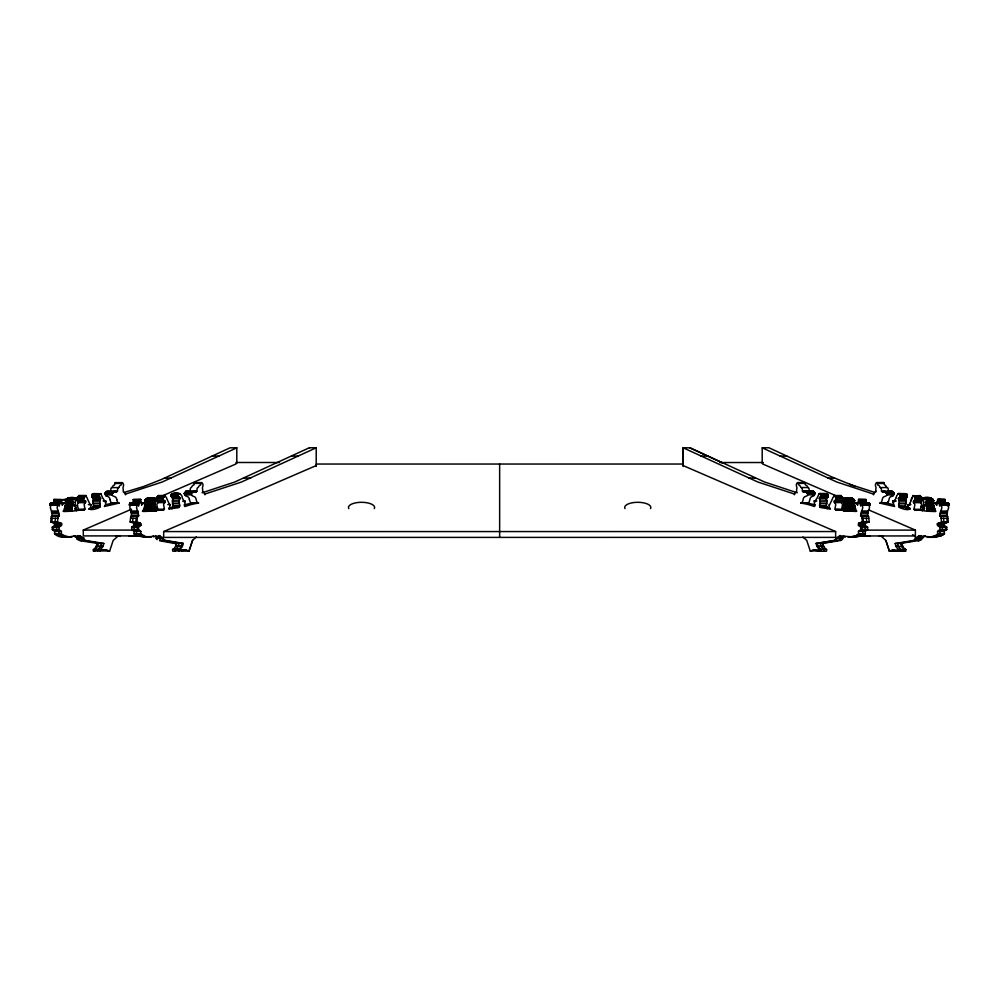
<?xml version="1.0" encoding="UTF-8"?>
<svg xmlns="http://www.w3.org/2000/svg" width="999" height="999" viewBox="0 0 999 999"><rect width="100%" height="100%" fill="white"/><g stroke="black" fill="none" stroke-linecap="round" stroke-linejoin="round"><path stroke-width="1.5" d="M236.8 463.374L236.8 447.814L230.032 447.814L161.264 479.557L143.569 486.525L123.988 492.47M683.066 463.349L683.079 447.802L689.834 447.802L723.076 463.186M762.699 462.537L762.699 463.998L835.938 495.716M853.233 502.072L854.657 505.394L847.901 505.394L846.478 502.809L847.364 501.211L854.62 500.811L844.33 501.186L844.817 497.927L851.697 497.714L854.62 500.811M855.132 535.963L915.384 535.951L915.384 530.119L868.568 509.852M914.709 497.152L921.478 497.152A2.298 1.623 90 0 0 920.766 496.678L913.998 496.678A2.298 1.623 90 0 1 914.709 497.152L915.608 499.438A3.397 2.398 90 0 1 915.121 500.012A2.11 1.498 90 0 1 915.121 500.636A1.798 1.274 90 0 1 914.522 501.848A4.62 3.259 90 0 1 914.485 500.749L921.203 500.449L913.973 500.462L913.586 502.659A4.171 2.947 90 0 1 914.784 504.445A1.736 1.224 90 0 1 914.697 505.531L914.46 506.293A1.948 1.374 90 0 1 914.385 507.392A2.373 1.686 90 0 0 914.097 508.279A2.373 1.686 90 0 1 914.01 509.39L926.685 511.201L927.047 505.881L925.586 501.998L932.916 502.372L933.316 501.136M155.07 500.686L154.37 497.727L147.615 497.727L144.693 500.998L155.07 500.686L150.999 500.899M90.672 507.692L91.071 504.595L88.362 504.595M91.071 504.595L90.897 504.682A5.22 3.684 -90 0 1 90.397 505.057L87.363 498.738A1.886 1.336 -90 0 0 87.025 497.614A5.495 3.884 -90 0 1 86.301 496.778L85.514 495.679A2.76 1.948 -90 0 0 84.99 496.653A2.298 1.623 -90 0 0 84.291 497.14L83.392 499.425A3.397 2.398 -90 0 0 83.879 499.999A2.11 1.498 -90 0 0 83.879 500.624A1.798 1.274 -90 0 0 84.478 501.835A4.62 3.259 -90 0 0 84.515 500.736L85.539 500.924L85.415 502.647A4.171 2.947 -90 0 0 84.216 504.433A1.736 1.224 -90 0 0 84.303 505.519L84.54 506.281A1.948 1.374 -90 0 0 84.615 507.38A2.373 1.686 -90 0 1 84.903 508.266A2.373 1.686 -90 0 0 84.99 509.378L72.315 511.188L72.015 505.457L73.451 502.422L66.021 502.247L65.897 501.386L71.391 501.523M857.704 504.982L857.691 504.87A1.936 1.361 -90 0 1 857.766 503.796L857.829 503.384A2.572 1.823 -90 0 1 857.991 502.022A5.17 3.659 -90 0 1 858.466 500.724L858.566 499.463L859.352 499.8A2.635 1.873 -90 0 1 859.202 500.774L859.19 501.186A1.936 1.374 -90 0 1 859.34 501.61L860.738 506.118L861.263 502.659L862.324 502.622L863.074 504.02A1.736 1.224 -90 0 1 863.186 504.932L862.174 504.807L862.562 506.468A2.522 1.786 -90 0 1 862.537 508.603A11.114 7.855 -90 0 1 861.6 510.988L860.589 515.771L868.531 516.296L869.205 521.928L865.708 523.014L858.953 523.014L858.478 525.374L860.876 527.147L867.644 527.147L867.569 529.507L865.234 531.393L858.478 531.381L858.553 533.853C851.573 540.247 843.044 533.129 836.375 537.787C836.275 539.048 834.714 540.546 833.004 540.659L816.096 543.419L816.395 544.717A8.779 6.206 -90 0 0 816.945 546.253L817.12 546.59A8.229 5.819 -90 0 0 819.405 549.2L826.398 549.425M868.943 504.97L869.33 506.468A2.522 1.786 -90 0 1 869.292 508.603A11.114 7.855 -90 0 1 868.356 510.988L867.319 515.771L860.589 515.771M948.738 503.733L948.938 503.996A1.736 1.224 90 0 1 949.05 504.895L941.308 504.782L941.657 506.543A2.522 1.786 90 0 1 941.632 508.691A11.114 7.855 90 0 1 940.696 511.063L939.647 515.846L947.626 516.383L946.453 515.734L946.94 515.134M157.243 509.428L164.41 509.328A2.373 1.686 90 0 1 164.323 508.229A2.373 1.686 90 0 0 164.036 507.33A1.936 1.374 90 0 1 163.936 506.356L163.711 505.482A1.736 1.224 90 0 1 163.636 504.395A4.171 2.947 90 0 1 164.835 502.609L164.798 500.649A1.311 0.924 90 0 0 164.435 500.399L164.198 500.362M866.458 503.046L866.108 501.61A1.936 1.374 -90 0 0 865.958 501.186L865.958 500.774A2.635 1.873 -90 0 0 866.108 499.8L865.159 499.912M948.588 503.271L940.359 502.747L939.834 506.206L938.436 501.698A1.936 1.374 90 0 0 938.286 501.273L938.298 500.849M945.379 502.747L945.204 501.585A1.936 1.374 90 0 0 945.054 501.161L945.054 500.749A2.635 1.873 90 0 0 945.204 499.775L945.116 499.488M829.669 508.803L820.304 507.38L819.567 505.706A2.772 1.961 -90 0 1 819.929 503.896L820.029 503.533A3.821 2.697 -90 0 1 820.067 502.097L820.054 500.087A3.496 2.473 -90 0 1 819.267 498.451L820.191 496.59L820.529 497.564L827.572 497.589L828.208 495.304L821.265 495.042L820.654 493.781L819.118 493.643L817.032 498.264A5.857 4.146 -90 0 0 816.42 498.951L815.646 500.387A5.732 4.058 -90 0 0 815.271 501.735L814.859 501.261A1.911 1.349 -90 0 0 814.385 501.073C813.998 509.74 819.005 506.031 800.773 503.046L808.378 502.909A6.106 4.321 -90 0 0 809.402 501.248A5.957 4.221 -90 0 0 809.889 499.537A4.258 3.009 -90 0 1 811.3 496.853L813.311 496.053A2.535 1.798 -90 0 0 814.247 495.254L814.422 494.792A1.486 1.049 -90 0 0 814.997 494.006L814.772 492.919L806.68 492.932A1.573 1.111 -90 0 0 806.942 492.782A3.884 2.747 -90 0 1 807.529 492.957L815.109 493.181M908.303 507.504C913.111 511.488 899.3 509.328 898.663 505.769A2.772 1.961 90 0 1 899.025 503.971L899.125 503.608A3.821 2.697 90 0 1 899.162 502.172L899.15 500.162A3.496 2.473 90 0 1 898.363 498.513C899 497.402 902.222 495.804 899.337 493.918M926.822 509.44L933.578 509.428L933.815 507.504L933.815 506.056L927.06 506.056M61.426 525.437L54.67 525.437L52.26 527.21L59.028 527.21L61.426 525.437L61.738 523.976L60.951 523.089L54.196 523.076L50.699 521.99L51.374 516.358L59.353 515.834L58.304 511.051A11.114 7.855 -90 0 1 57.368 508.666A2.522 1.786 -90 0 1 57.343 506.53L57.692 504.77L49.95 504.982A1.736 1.224 -90 0 1 50.062 504.083L50.824 502.684L52.273 503.084M57.193 505.357L56.718 504.994A1.736 1.224 -90 0 1 56.831 504.083L57.58 502.697L58.641 502.722L59.166 506.193L60.564 501.673A1.936 1.374 -90 0 1 60.714 501.261L60.702 500.836A2.635 1.873 -90 0 1 60.552 499.862L61.339 499.525L61.439 500.786A5.17 3.659 -90 0 1 61.913 502.085A2.572 1.823 -90 0 1 62.075 503.446L62.138 503.858A1.936 1.361 -90 0 1 62.213 504.932L62.2 505.044M144.568 535.988L140.759 533.878L140.847 531.406L134.078 531.406L131.756 529.532L131.681 527.16L138.436 527.16L140.847 525.399L140.372 523.039L133.604 523.039L130.12 521.94L130.782 516.321L138.724 515.784L137.725 511.013A11.114 7.855 90 0 1 136.788 508.628A2.522 1.786 90 0 1 136.751 506.481L137.1 504.732L129.37 504.945A1.736 1.224 90 0 1 129.483 504.045L130.232 502.647L131.693 503.046M136.601 505.319L136.126 504.945A1.736 1.224 90 0 1 136.239 504.045L137 502.647L138.049 502.684L138.574 506.143L139.972 501.635A1.936 1.374 90 0 1 140.122 501.211L140.122 500.799A2.635 1.873 90 0 1 139.972 499.825L140.747 499.488L140.847 500.749A5.17 3.659 90 0 1 141.334 502.035A2.572 1.823 90 0 1 141.496 503.396L141.546 503.808A1.936 1.361 90 0 1 141.633 504.882L141.608 505.007M858.316 502.784L854.257 502.784A2.21 1.561 -90 0 0 853.883 504.358L854.033 505.244A2.073 1.474 -90 0 1 854.582 506.718L855.094 507.779A3.859 2.735 -90 0 1 855.706 508.953A7.268 5.132 -90 0 1 856.106 511.463L843.381 510.689L845.416 508.291L843.568 508.141L844.305 505.219L848.775 504.945M940.246 513.236L947.015 513.236L947.452 510.964A11.114 7.855 90 0 0 948.388 508.578A2.522 1.786 90 0 0 948.426 506.431L948.201 505.806M61.588 502.847L65.647 502.847A2.21 1.561 -90 0 1 66.021 504.433L65.934 505.207A2.073 1.474 -90 0 0 65.322 506.793L64.81 507.842A3.859 2.735 -90 0 0 64.198 509.015A7.268 5.132 -90 0 0 63.799 511.525L72.315 511.188L65.559 511.188L65.185 507.492L65.185 506.043L71.94 506.043M163.724 509.94L144.967 511.151L144.843 505.032L151.673 504.907L152.859 502.385L151.448 500.986L144.705 500.836M169.593 507.967L172.253 507.405L173.002 505.719A2.772 1.961 90 0 0 172.627 503.908L172.527 503.558A3.821 2.697 90 0 0 172.49 502.122L172.502 500.112A3.496 2.473 90 0 0 173.289 498.464L172.665 496.703M169.655 508.816L179.021 507.405L179.758 505.719A2.772 1.961 90 0 0 179.383 503.908L179.296 503.558A3.821 2.697 90 0 0 179.246 502.11L179.271 500.112A3.496 2.473 90 0 0 180.057 498.464M90.172 508.004L92.845 507.442L93.581 505.756A2.772 1.961 -90 0 0 93.207 503.958L93.119 503.596A3.821 2.697 -90 0 0 93.082 502.16L93.094 500.149A3.496 2.473 -90 0 0 93.881 498.501L93.244 496.74M90.672 507.692C85.839 511.213 99.875 509.353 100.337 505.756A2.772 1.961 -90 0 0 99.975 503.958L99.875 503.596A3.821 2.697 -90 0 0 99.838 502.16L99.85 500.149A3.496 2.473 -90 0 0 100.637 498.501L99.813 496.665L99.251 497.689L92.407 497.689L91.708 495.304L98.639 495.092L99.313 493.781L100.787 493.706L102.872 498.326A5.857 4.146 -90 0 1 103.484 499.001L104.258 500.449A5.732 4.058 -90 0 1 104.633 501.798L104.97 501.373A1.911 1.349 -90 0 1 105.519 501.123L105.956 501.61M858.478 531.381L860.801 529.507L860.876 527.147M907.854 505.094L910.638 504.507M923.688 504.545L923.388 506.218M896.215 546.665L896.053 546.316A8.779 6.206 90 0 1 895.491 544.792L895.191 543.481L912.112 540.734C913.823 540.621 915.384 539.123 915.471 537.862C922.164 533.204 930.706 540.334 937.699 533.916L937.574 531.468L939.909 529.582L939.972 527.222L937.574 525.462L937.262 523.988L941.545 522.002L948.301 522.002L947.626 516.271M943.256 531.356L946.665 529.582L946.74 527.11L945.653 527.11M55.744 531.443L53.422 529.57L53.347 527.21L52.26 527.21L52.335 529.57L54.67 531.443L54.583 533.916C63.486 541.845 74.987 532.405 83.529 537.849C83.629 539.11 85.177 540.609 86.901 540.721L103.809 543.468L103.509 544.78A8.779 6.206 -90 0 1 102.959 546.303L102.785 546.653A8.229 5.819 -90 0 1 100.487 549.263L93.144 549.612L93.382 551.248L106.706 550.087L109.615 551.186L113.162 540.447L117.907 536.213M151.96 505.107L154.658 505.082L151.91 505.019C155.757 502.922 158.267 511.938 151.199 508.316M895.916 500.961L893.081 500.974L893.556 504.295M922.764 507.342C924.525 508.778 921.702 508.091 923.938 507.942M110.015 499.587A4.258 3.009 -90 0 0 108.604 496.903L106.606 496.103A2.535 1.798 -90 0 1 105.657 495.317L105.544 494.867A1.486 1.049 -90 0 1 104.907 494.055L105.432 493.106M116.783 499.587A4.258 3.009 -90 0 0 115.36 496.903L113.362 496.103A2.535 1.798 -90 0 1 112.425 495.317L112.238 494.842A1.486 1.049 -90 0 1 111.663 494.055L112.375 493.019A3.884 2.747 -90 0 1 112.962 492.832A1.573 1.111 -90 0 0 113.224 492.994L112.812 491.608L114.298 491.396A6.831 4.833 -90 0 1 115.634 491.458A1.449 1.024 -90 0 1 116.458 491.733A1.361 0.962 -90 0 1 116.658 492.045L117.432 491.271A5.544 3.921 -90 0 0 117.582 489.498A1.623 1.149 -90 0 1 118.631 487.624L119.955 485.551A1.274 0.899 -90 0 1 120.529 485.339L120.667 485.327A1.623 1.149 -90 0 0 121.541 483.429L122.09 482.654A2.722 1.923 -90 0 1 123.189 483.566A2.91 2.06 -90 0 1 123.214 486.9A2.323 1.636 -90 0 0 123.077 488.736A3.009 2.135 -90 0 1 123.227 490.746A2.985 2.11 -90 0 0 123.352 491.895A2.023 1.424 -90 0 0 124.5 492.519A1.723 1.224 -90 0 1 124.725 492.819L125.487 494.78L125.687 494.018L162.038 482.08L236.8 447.827M189.435 499.55A4.258 3.009 90 0 0 188.012 496.865L186.014 496.066A2.535 1.798 90 0 1 185.077 495.279L184.89 494.805A1.486 1.049 90 0 1 184.315 494.018C184.628 490.447 192.233 493.668 193.706 491.358A6.831 4.833 90 0 1 195.042 491.421A1.449 1.024 90 0 1 195.866 491.695A1.361 0.962 90 0 1 196.066 492.007L196.853 491.233A5.544 3.921 90 0 0 197.003 489.46A1.623 1.149 90 0 1 198.039 487.587L199.563 485.364A1.286 0.912 90 0 1 200 485.314A1.623 1.149 90 0 0 200.961 483.391L201.498 482.617A2.722 1.923 90 0 1 202.597 483.528A2.91 2.06 90 0 1 202.635 486.863A2.323 1.636 90 0 0 202.497 488.698A3.009 2.135 90 0 1 202.635 490.709A2.985 2.11 90 0 0 202.76 491.858A2.023 1.424 90 0 0 203.921 492.482A1.723 1.224 90 0 1 204.146 492.782L204.895 494.742L205.095 493.981L241.446 482.042L316.208 447.789L316.208 466.458M180.057 498.464C179.77 493.831 170.18 501.111 171.241 494.855C174.675 490.959 182.817 493.169 182.293 498.289A5.857 4.146 90 0 1 182.904 498.963L183.679 500.412A5.732 4.058 90 0 1 184.053 501.76L184.465 501.273A1.911 1.349 90 0 1 184.927 501.086C185.302 509.777 180.369 506.031 198.539 503.059L197.702 502.922A6.106 4.321 90 0 1 196.179 499.512A4.258 3.009 90 0 0 194.78 496.865L192.77 496.066A2.535 1.798 90 0 1 191.833 495.279L191.721 494.842A1.486 1.049 90 0 1 191.084 494.018L191.783 492.969A3.884 2.747 90 0 1 192.382 492.794A1.573 1.111 90 0 0 192.632 492.957M846.952 502.297L853.833 502.297L854.432 501.148M926.16 502.372L926.835 500.449L924.15 498.014M820.654 497.639L821.265 495.042M72.253 504.957L65.422 505.069L66.646 501.985M154.995 501.198L154.845 504.308L145.33 504.433L146.079 502.085L144.892 501.161M911.662 498.738L911.088 500.387M71.791 537.287L65.16 536.026L61.314 533.903L61.426 531.456L59.103 529.57L52.335 529.57M144.393 537.137L137.812 535.988L133.966 533.853L134.078 531.406M911.038 500.087L910.976 500.986M893.044 501.211L893.081 501.86M923.413 503.121L923.625 504.507M848.7 505.094L844.667 505.069L844.355 501.286M73.451 502.422C73.614 500.337 61.501 501.973 66.97 499.088C88.886 498.164 39.86 501.735 74.8 498.364C72.627 495.167 59.066 501.011 74.001 498.763M922.489 498.713L922.102 497.952M91.808 495.179L92.22 494.505L99.088 494.418M180.195 493.668L178.009 494.717L178.796 497.577M73.864 505.082C79.021 506.505 72.702 508.429 76.523 510.751M156.406 538.399L163.262 537.862L163.436 539.198L165.297 540.359L183.229 543.431L182.929 544.742A8.779 6.206 90 0 1 182.38 546.266L182.205 546.615A8.229 5.819 90 0 1 179.907 549.213L172.802 549.313M847.901 505.394L847.589 511.126L854.345 511.126L854.744 507.03L843.768 507.13M94.143 494.006L92.22 494.505M151.873 510.714C163.374 513.024 149.176 507.405 155.694 508.216M173.564 493.968L171.903 493.793M72.04 501.036L73.676 499.075M835.389 500.674L835.389 500.674A4.62 3.259 -90 0 0 835.426 501.785A1.798 1.274 -90 0 0 836.038 500.561A2.11 1.498 -90 0 0 836.026 499.937A3.397 2.398 -90 0 0 836.513 499.363L835.626 497.077A2.298 1.623 -90 0 0 834.914 496.603A2.76 1.948 -90 0 0 834.39 495.616L833.603 496.715A5.495 3.884 -90 0 1 832.879 497.552A1.886 1.336 -90 0 0 832.542 498.676L829.507 504.994A5.22 3.684 -90 0 1 829.008 504.62L829.232 507.642L830.369 509.203M53.884 499.575L53.796 499.862A2.635 1.873 -90 0 0 53.946 500.836L53.946 501.261A1.936 1.374 -90 0 0 53.796 501.673L53.447 503.109M132.855 503.059L133.217 501.635A1.936 1.374 90 0 1 133.367 501.211L133.354 500.799A2.635 1.873 90 0 1 133.204 499.825L134.153 499.937M139.785 502.684L130.22 502.759M939.647 515.846L946.453 515.846L947.427 511.988M893.556 504.195L893.443 504.907M148.801 498.326L154.445 497.839M925.549 498.376C939.622 500.324 922.639 493.931 923.563 499.737M808.203 492.982L808.241 493.993A1.486 1.049 -90 0 1 807.604 494.817L807.479 495.254A2.535 1.798 -90 0 1 806.543 496.053L804.545 496.84A4.258 3.009 -90 0 0 803.121 499.537A5.957 4.221 -90 0 1 802.647 501.248A6.106 4.321 -90 0 1 801.61 502.909M893.418 495.117L893.456 494.792A1.486 1.049 90 0 0 894.093 493.981L894.205 493.156M151.448 500.986L152.31 499.288L154.208 498.414M923.363 500.312L923.376 500.949M829.732 507.954L827.06 507.38L826.323 505.706A2.772 1.961 -90 0 1 826.697 503.896L826.785 503.533A3.821 2.697 -90 0 1 826.835 502.097L826.81 500.087A3.496 2.473 -90 0 1 826.023 498.451L826.66 496.69L827.497 497.627M905.793 503.958L905.881 503.508A3.821 2.697 90 0 1 905.918 502.072L905.956 500.187A3.496 2.473 90 0 1 905.119 498.426M905.793 503.871A2.772 1.961 90 0 0 905.419 505.681L905.981 507.28L899.212 507.28M922.527 498.876L922.364 499.438A3.397 2.398 90 0 1 921.89 500.012A2.11 1.498 90 0 1 921.89 500.536A1.798 1.274 90 0 1 921.278 501.748A4.62 3.259 90 0 1 921.24 500.924M911.687 499.2L911.637 498.663A1.886 1.336 90 0 1 911.962 497.539A5.495 3.884 90 0 0 912.686 496.69M72.84 501.935L66.059 502.072L72.815 501.748M896.852 495.566L898.001 494.168M893.481 504.582L893.63 505.294A5.157 3.646 90 0 0 894.167 505.781L894.617 506.493L879.869 503.121L880.706 502.972A5.957 4.221 90 0 0 882.229 499.612A4.258 3.009 90 0 1 883.64 496.915L885.638 496.116A2.535 1.798 90 0 0 886.575 495.329L886.762 494.855A1.486 1.049 90 0 0 887.337 494.068L886.625 493.031A3.884 2.747 90 0 0 886.026 492.844A1.573 1.111 90 0 1 885.776 493.007L886.188 491.62L884.702 491.408A6.831 4.833 90 0 0 883.366 491.471A1.449 1.024 90 0 0 882.879 491.508A1.411 0.999 90 0 0 882.554 491.745A1.361 0.962 90 0 0 882.342 492.057L881.568 491.283A5.544 3.921 90 0 1 881.405 489.51A1.623 1.149 90 0 0 880.369 487.637L879.045 485.564A1.274 0.899 90 0 0 878.458 485.352L878.333 485.339A1.623 1.149 90 0 1 877.459 483.441L876.91 482.567A2.722 1.923 90 0 0 875.811 483.491A2.91 2.06 90 0 0 875.786 486.825A2.323 1.636 90 0 1 875.923 488.661A3.009 2.135 90 0 0 875.773 490.671A2.985 2.11 90 0 1 875.648 491.82A2.023 1.424 90 0 1 874.487 492.445A1.723 1.224 90 0 0 874.275 492.744L873.513 494.792L873.313 494.03L836.962 482.08L762.2 447.827L762.2 463.386M52.223 518.256L51.773 521.99L56.056 523.976L55.757 525.437L53.347 527.21M55.469 518.256L55.02 521.99L59.303 523.976L58.991 525.437L56.593 527.21L56.668 529.57L58.991 531.456L58.879 533.903L62.725 536.026L69.356 537.287M60.951 523.089L57.455 521.99L58.129 516.371M84.478 509.565L77.547 509.989L84.303 509.989M132.992 518.219L132.542 521.94L136.826 523.926L136.526 525.399L134.116 527.16L134.191 529.532L136.513 531.406L136.401 533.853L140.247 535.988L146.878 537.25M136.239 518.206L135.789 521.94L140.072 523.926L139.76 525.399L137.363 527.16L137.437 529.532L139.76 531.406M140.372 523.039L136.875 521.94L137.55 516.321M909.989 503.184L909.565 504.07M933.765 507.817L933.441 511.201L926.685 511.201L935.201 511.538A7.268 5.132 90 0 0 934.802 509.028A3.859 2.735 90 0 0 934.19 507.854L933.678 506.805A2.073 1.474 90 0 0 933.116 505.319L932.979 504.445A2.21 1.561 90 0 1 933.353 502.872L937.412 502.859M151.673 504.907L151.736 511.138L143.219 511.488A7.268 5.132 90 0 1 143.619 508.966A3.859 2.735 90 0 1 144.231 507.792L144.743 506.743A2.073 1.474 90 0 1 145.292 505.257L145.442 504.383A2.21 1.561 90 0 0 145.055 502.809L140.996 502.809M163.936 500.699L163.936 500.699A4.62 3.259 90 0 1 163.886 501.798A1.798 1.274 90 0 1 163.287 500.586A2.11 1.498 90 0 1 163.287 499.962A3.397 2.398 90 0 1 162.8 499.375L163.699 497.09A2.298 1.623 90 0 1 164.41 496.615A2.76 1.948 90 0 1 164.922 495.641L165.722 496.728A5.495 3.884 90 0 0 166.446 497.577A1.886 1.336 90 0 1 166.771 498.701L169.818 505.019A5.22 3.684 90 0 0 170.305 504.632L169.318 508.204M923.675 498.651L923.351 500.849M937.786 499.45L937.524 500.674A5.17 3.659 90 0 0 937.087 501.985A2.572 1.823 90 0 0 936.912 503.046M924.937 505.706L923.363 505.282M99.251 497.689L98.639 496.191L91.833 496.003M802.884 537.037L806.742 540.384L810.289 551.123L813.186 550.024L819.754 551.198L820.004 549.55M820.841 551.198L820.491 549.213A8.229 5.819 -90 0 1 818.181 546.603L818.031 546.253A9.003 6.369 -90 0 1 817.369 544.293L817.182 543.419L834.09 540.659C836.163 539.597 840.933 536.513 839.435 535.801M824.088 551.198L823.738 549.213A8.229 5.819 -90 0 1 821.428 546.603L821.278 546.253A8.779 6.206 -90 0 1 820.716 544.717L820.416 543.419L837.974 540.496M826.697 549.587L826.523 551.198L819.754 551.198M881.093 536.138L885.838 540.459L889.385 551.198L892.294 550.099L898.863 551.273L898.513 549.288A8.229 5.819 90 0 1 896.203 546.678M901.298 551.273L900.936 549.288A8.229 5.819 90 0 1 898.638 546.678L898.488 546.316A8.779 6.206 90 0 1 897.926 544.792L897.626 543.481L914.535 540.734C916.558 539.572 923.363 535.589 918.543 535.889M904.545 551.261L904.482 549.363M905.556 549.363L905.618 551.261L898.863 551.273M105.956 501.61L105.37 505.282A5.157 3.646 -90 0 1 104.833 505.769L104.383 506.481L119.131 503.109L111.526 502.959A6.106 4.321 -90 0 1 110.002 499.55M907.891 504.645L908.303 507.255M83.991 497.514L77.223 497.514L76.636 499.425A3.397 2.398 -90 0 0 77.11 499.999A2.11 1.498 -90 0 0 77.11 500.624A1.798 1.274 -90 0 0 77.722 501.835L85.814 501.91M163.399 497.477L156.319 498.002L163.112 498.226M906.38 497.539L906.667 496.99M168.956 509.215L169.056 508.291M906.355 496.915L906.592 497.702M921.228 506.218L921.453 505.432A1.736 1.224 90 0 0 921.54 504.345A4.171 2.947 90 0 0 920.341 502.559L920.141 501.048L913.398 501.073M68.044 498.276L75.137 498.101L75.35 502.072M98.576 495.179L98.639 496.191M73.389 503.171L66.621 503.171L73.427 502.872M906.018 507.017L910.151 508.304M176.274 544.318L176.461 543.431L183.229 543.431M176.323 543.781L159.553 540.684M842.869 538.711L842.819 538.061M921.965 538.786L921.915 537.812L922.826 537.724M801.273 487.562A1.623 1.149 -90 0 1 802.334 489.435A5.544 3.921 -90 0 0 802.472 491.208L803.258 491.983A1.361 0.962 -90 0 1 803.458 491.67A1.449 1.024 -90 0 1 804.27 491.396A6.831 4.833 -90 0 1 805.606 491.346L807.092 491.545L806.63 492.882M813.511 492.357L813.611 491.483L803.783 491.433M892.606 492.332L892.956 491.533L882.879 491.508M923.476 502.759L923.65 501.985M54.67 525.437L54.196 523.076M131.681 527.16L134.091 525.399L133.604 523.039M900.049 496.828L906.955 496.803L907.167 495.929M828.034 495.042L827.222 493.693L818.993 493.943M900.536 495.529L907.279 495.591L907.129 494.58M147.477 498.139L154.595 498.189M146.329 499.038L153.297 498.988L147.902 498.926L147.677 497.839M86.014 495.679L78.746 495.679A2.76 1.948 -90 0 0 78.234 496.653A2.298 1.623 -90 0 0 77.522 497.14L77.223 497.514M158.829 496.116L158.167 495.641A2.76 1.948 90 0 0 157.642 496.615A2.298 1.623 90 0 0 156.943 497.09L156.643 497.477M900.012 494.517L907.167 494.767L900.411 494.905M60.402 502.522L53.621 502.622M910.651 501.461L910.201 502.922M176.224 544.218L176.174 544.742A8.779 6.206 90 0 1 175.612 546.266L175.449 546.615A8.229 5.819 90 0 1 173.152 549.225M156.98 509.84L163.761 509.727M893.056 501.935L893.143 502.597M840.496 496.103L841.158 495.616A2.76 1.948 -90 0 1 841.67 496.603A2.298 1.623 -90 0 1 842.382 497.077L842.944 498.264L836.2 498.214M912.824 496.178L920.129 495.566A2.76 1.948 90 0 1 920.766 496.578A2.298 1.623 90 0 1 921.478 497.052L921.89 497.589M820.117 507.205L826.91 507.13M73.876 499.088L66.658 499.063M923.738 498.489L924.038 497.689L930.569 498.239M83.854 537.899L77.085 537.899L76.998 538.598M899.999 497.402L906.73 497.502L906.955 496.803M922.589 507.967L922.976 506.868M923.576 502.31L923.576 501.535M92.62 497.614L92.632 497.002M152.185 502.21L145.467 502.072L154.77 502.035M893.418 495.029L893.331 495.317A2.535 1.798 90 0 1 892.394 496.116L891.608 496.391M192.532 540.309L188.973 551.048L182.28 551.148M147.527 497.977L154.495 497.952M65.822 499.875L72.615 499.8M920.541 539.298L921.74 537.724M924.212 535.876L923.775 536.563M925.299 535.876L924.862 536.563M842.194 509.502L834.914 509.315A2.373 1.686 -90 0 0 835.002 508.204A2.373 1.686 -90 0 1 835.289 507.317A1.936 1.374 -90 0 0 835.376 506.343L835.601 505.457A1.736 1.224 -90 0 0 835.676 504.37A4.171 2.947 -90 0 0 834.49 502.584L834.515 500.636A1.311 0.924 -90 0 1 834.877 500.387L835.114 500.337M151.885 504.87L154.845 504.308M862.711 505.294L869.954 504.932A1.736 1.224 -90 0 0 869.842 504.02L869.08 502.622L867.631 503.021M942.194 505.244L942.282 505.007A1.736 1.224 90 0 0 942.169 504.108L941.433 502.822M926.185 502.135L932.954 502.172L927.522 501.848L933.016 501.436M66.271 502.285L71.766 502.135L66.084 502.36M171.254 494.717L178.396 494.468M113.149 492.407L105.994 492.145L107.53 491.396A6.831 4.833 -90 0 1 108.879 491.458A1.449 1.024 -90 0 1 109.69 491.733L116.446 491.733M184.553 492.944L185.027 492.982A3.884 2.747 90 0 1 185.614 492.794A1.573 1.111 90 0 0 185.876 492.957L185.714 491.496L195.542 491.458M146.553 498.926L154.733 498.701M937.611 499.675L945.179 499.712L938.123 499.325M923.576 505.944L924.924 506.043M924.512 508.266L924.15 508.941M843.705 535.976C841.62 537.637 840.521 538.461 838.636 540.234M912.911 495.841L920.254 495.691M909.302 504.795L908.603 505.069M145.292 499.687L154.845 499.675M185.714 491.496L186.95 491.358A6.831 4.833 90 0 1 188.287 491.421A1.449 1.024 90 0 1 189.111 491.695M899.187 500.287L905.906 500.062A3.496 2.473 90 0 1 905.119 498.513L905.756 496.665M922.864 507.205L923.388 506.318M103.809 543.468L97.053 543.468L96.753 544.78A8.779 6.206 -90 0 1 96.191 546.303L96.029 546.653A8.229 5.819 -90 0 1 93.731 549.263M924.337 508.716L924.412 507.804M75.275 505.169L75.35 502.072M154.658 504.72L144.98 504.807M72.115 505.194L65.297 505.319M67.183 498.863L74.213 498.526M65.647 502.847L65.01 503.296A3.909 2.76 -90 0 0 64.298 503.259L62.213 504.932M145.055 502.809L144.43 503.259A3.909 2.76 90 0 0 143.706 503.209L141.633 504.882M894.517 501.023A5.732 4.058 90 0 1 894.729 500.362L895.516 498.926A5.857 4.146 90 0 1 896.128 498.239L896.265 497.402M84.99 509.378L78.122 509.353A2.373 1.686 -90 0 1 78.147 508.266A2.373 1.686 -90 0 0 77.86 507.38A1.936 1.374 -90 0 1 77.76 506.406L77.547 505.519A1.736 1.224 -90 0 1 77.46 504.433A4.171 2.947 -90 0 1 78.659 502.647L78.859 501.123L85.602 501.061M157.367 509.353L157.642 509.34A2.373 1.686 90 0 1 157.555 508.229A2.373 1.686 90 0 0 157.268 507.33A1.948 1.374 90 0 1 157.193 506.231L156.955 505.482A1.736 1.224 90 0 1 156.88 504.395A4.171 2.947 90 0 1 158.067 502.609L158.254 501.023L165.035 501.086M75.175 504.882L73.826 504.882M152.56 502.022L147.015 502.285L152.447 502.247M893.081 501.061L895.853 500.961M65.946 499.575L72.89 499.338M92.245 497.39L99.051 497.302M171.653 497.352L178.471 497.265M73.451 498.364L66.533 499.088L73.227 499.1M109.69 491.733A1.361 0.962 -90 0 1 109.89 492.045L110.677 491.258A5.544 3.921 -90 0 0 110.827 489.498A1.623 1.149 -90 0 1 111.876 487.624L113.386 485.402A1.286 0.912 -90 0 1 113.824 485.352A1.623 1.149 -90 0 0 114.785 483.429L115.322 482.642L122.09 482.654M189.098 491.695A1.361 0.962 90 0 1 189.31 492.007L190.085 491.233A5.544 3.921 90 0 0 190.235 489.46A1.623 1.149 90 0 1 191.284 487.587L192.595 485.514A1.274 0.899 90 0 1 193.182 485.302L193.182 485.302A1.623 1.149 90 0 0 194.193 483.391L194.743 482.617L201.498 482.617M923.788 505.107L923.625 504.408M825.761 493.943L826.997 493.943M813.848 492.157L803.258 491.983M145.454 499.413L154.758 499.375M171.229 495.129L178.047 495.054M899.912 494.43C921.677 493.881 882.816 493.506 905.606 493.656M66.021 504.395L73.002 504.12M858.166 523.913L864.934 523.913L865.708 523.014M948.301 522.002L944.03 523.876L944.33 525.449L946.74 527.222L939.972 527.222M146.716 498.626L154.708 498.563M54.745 499.975L53.884 499.575L60.577 499.7M906.667 497.564L899.624 497.639M920.541 539.398L919.367 540.084M921.627 539.398L920.691 539.972M169.793 508.141L172.352 508.816M76.274 508.254L74.925 508.254L76.411 508.029M922.726 509.865L923.8 509.453M946.727 502.997L948.176 502.709M196.328 536.925L192.582 540.409L189.036 551.136L186.126 550.037L180.719 550.037M65.822 504.545L72.777 504.395M130.394 504.832L129.658 505.319M923.638 536.8L922.739 537.275M151.823 500.037L146.416 500.037M887.449 493.244L894.205 493.244L893.381 492.932A3.884 2.747 90 0 0 892.794 492.757A1.573 1.111 90 0 1 892.532 492.919M859.565 531.381L861.887 529.507L861.962 527.147L859.552 525.374L859.252 523.913L863.523 521.915L863.086 518.194M943.256 531.468L945.578 529.582L945.653 527.222L943.256 525.349L942.944 523.988L947.227 522.002L946.777 518.269M896.265 497.315L896.565 496.291M75.512 505.606L74.151 505.594M844.717 537.3L845.416 536.888M842.157 539.647L840.459 540.459M156.381 498.289L156.044 499.375A3.397 2.398 90 0 0 156.531 499.962A2.11 1.498 90 0 0 156.531 500.586A1.798 1.274 90 0 0 157.13 501.798L165.235 501.86M924.412 507.904L923.538 508.079M145.579 502.335L152.372 502.322M865.234 531.393L865.359 533.841L859.677 533.841L855.831 535.963L849.2 537.225M859.078 535.963L862.924 533.841L862.799 531.393L865.134 529.507L865.209 527.147L862.799 525.374L862.499 523.913L866.77 521.928L866.32 518.194M865.359 533.841L861.513 535.963L854.869 537.225M944.342 531.356L944.417 533.928L940.608 536.038L933.978 537.3L927.209 537.3L940.608 535.939L944.417 533.828L937.699 533.916M171.903 497.652L172.365 496.615M933.216 501.186L927.871 501.261L933.528 501.223L932.966 499.363M923.813 509.865L922.464 509.865L922.477 510.764M905.544 493.731L898.438 493.681L905.281 493.856M93.169 506.431L100.012 506.393M172.577 506.393L179.433 506.356M309.403 447.727L234.678 482.042L202.048 492.819M51.374 516.371L59.353 515.834M67.532 498.476L74.8 498.364M130.782 516.321L138.724 515.784M844.979 497.789L846.016 498.963L851.448 499.025L846.165 499.038L853.433 499.038M932.342 498.976L925.124 499.1M138.486 535.889L83.292 535.914L83.292 530.094L131.518 509.203M161.314 496.303L235.976 463.973L235.976 462.5L279.508 462.487M163.674 531.58L316.358 465.509L316.358 464.048L682.941 464.036L682.941 465.497L835.626 531.555L835.626 537.387L163.674 537.412L163.674 531.58L835.626 531.555M891.383 496.478L890.396 496.828A4.258 3.009 90 0 0 888.985 499.512A5.957 4.221 90 0 1 887.487 502.847M919.367 540.184L917.781 540.634L918.481 540.521M920.441 540.184L900.873 543.394M922.639 509.89L923.9 509.827M138.461 535.052L135.577 536.213L128.821 536.213M891.72 496.266L892.394 496.028A2.535 1.798 90 0 0 893.343 495.229M157.268 500.387L157.168 500.699A4.62 3.259 90 0 1 157.13 501.798M840.721 540.384L822.851 543.419L816.096 543.419M819.754 493.581L826.722 493.581M899.55 493.756L898.526 493.768L904.857 494.018M818.531 550.636L810.289 551.123M885.838 540.359L889.385 551.098L897.689 550.674M922.277 537.562L921.453 537.699M923.351 537.562L922.239 537.762M858.953 523.014L862.449 521.915L869.205 521.928M944.892 522.627L948.301 521.89L943.73 522.989M924.125 498.026L931.105 498.426L925.786 498.414M919.567 540.521L918.868 540.734M828.021 495.654L821.253 495.654M900.349 495.729L907.179 495.704L900.411 496.016M826.96 508.803L829.52 508.129M105.944 504.657L112.363 503.096L119.131 503.109M154.795 505.169L144.718 505.282M184.078 504.932L191.783 503.071L198.539 503.059M172.602 493.593L179.558 493.606M939.522 535.939L932.891 537.2L939.522 536.038L944.417 533.928M852.434 537.225L859.015 536.001M929.644 537.3L936.288 536.038L940.121 533.916L940.009 531.468L942.332 529.582L942.407 527.222L940.009 525.462L939.697 523.988L943.98 522.002L943.531 518.269M163.262 537.862C156.044 533.229 147.165 540.259 139.648 533.853L133.966 533.853M172.502 549.475L172.802 551.211L186.126 550.037M836.051 537.837L843.081 537.824M814.772 492.919L814.297 492.957A3.884 2.747 -90 0 0 813.698 492.782A1.573 1.111 -90 0 1 813.436 492.944M893.668 492.932L886.912 493.019M800.773 503.046L808.378 502.909M879.869 503.121L887.474 502.972A6.106 4.321 90 0 0 888.498 501.223M914.01 509.39L920.878 509.278A2.373 1.686 90 0 0 920.853 508.179A2.373 1.686 90 0 1 921.14 507.292A1.936 1.374 90 0 0 921.24 506.318L921.228 506.118M888.635 491.595L889.11 492.057A1.361 0.962 90 0 1 889.31 491.658A1.411 0.999 90 0 1 890.109 491.371A6.831 4.833 90 0 1 891.47 491.321L892.307 491.321M931.105 498.326L925.973 498.451C931.23 497.539 935.788 499.463 926.485 499.1L931.905 499.163L926.485 499.1M65.609 501.198L72.053 500.874M88.936 509.053L92.944 508.866L88.886 508.866M839.51 535.676L840.559 535.626M921.016 535.701L918.605 535.751M144.768 500.524L151.586 500.387M926.885 500.586L933.665 500.661L926.922 500.736M169.43 508.329L168.769 508.441M843.331 510.414L848.725 510.277M67.095 499.15L72.515 499.088M153.359 498.826L148.002 498.963M880.244 487.624L887.012 487.524A1.623 1.149 90 0 1 888.186 489.423A5.544 3.921 90 0 0 888.323 491.183L888.635 491.683M54.583 533.916L61.314 533.903M146.903 499.288L152.41 499.2M927.459 499.35L932.866 499.35L925.998 499.25M858.553 533.853L859.677 533.841M146.841 501.798L152.248 501.835L145.429 501.573M153.097 508.079L155.819 508.041L153.022 508.191M927.946 500.087L933.353 500.087M927.534 501.76L932.966 501.66L926.223 501.623M153.546 498.551L148.064 498.626L153.621 498.489M146.054 500.836L151.473 500.749M926.285 498.688L931.555 498.439M933.703 500.811L926.947 500.886M848.526 505.993L844.442 506.056L854.719 505.981M72.115 500.574L65.335 500.649L72.078 500.724M146.753 501.486L152.073 501.336M926.223 498.601L931.555 498.538L924.25 498.451M851.897 499.001C841.308 497.477 850.049 502.684 854.557 500.511M927.609 501.535L933.054 501.461L926.323 501.436M932.591 501.873L927.234 502.147L932.804 502.372M66.321 502.197L71.766 502.135M182.655 501.198L185.352 501.173M852.197 502.072L846.765 502.01M848.775 509.89L843.331 510.152M171.816 493.968L178.609 493.893M91.721 495.579L98.489 495.267M76.673 498.464L83.541 498.389M899.837 493.918L906.568 493.856L899.837 494.018M821.428 495.516L828.208 495.454M836.475 498.401L843.131 498.326L843.268 499.363A3.397 2.398 -90 0 1 842.794 499.937A2.11 1.498 -90 0 1 842.794 500.561A1.798 1.274 -90 0 1 842.182 501.773L834.09 501.848M846.016 498.963L851.41 498.913L845.953 498.801M834.277 501.073L841.071 500.998L841.258 502.584A4.171 2.947 -90 0 1 842.444 504.37A1.736 1.224 -90 0 1 842.369 505.457L842.132 506.218A1.948 1.374 -90 0 1 842.045 507.317A2.373 1.686 -90 0 0 841.757 508.204A2.373 1.686 -90 0 1 841.67 509.315L841.945 509.34M844.729 504.87L848.788 504.832M900.536 495.379L907.292 495.329L900.511 495.279M915.271 498.339L922.065 498.276M150.774 505.744L154.845 505.706L144.618 505.819M852.484 501.773L847.09 501.673M926.16 501.948L932.979 502.26L925.549 502.447M844.267 505.457L848.351 505.469L844.255 505.357L846.965 505.332M844.305 505.219L848.388 505.182M844.367 505.506L854.707 505.794M848.9 507.967L843.506 508.016L846.303 508.166M184.965 494.88L191.721 494.842M886.687 494.93L893.456 494.892A1.486 1.049 90 0 0 894.093 494.068M65.784 501.273L72.627 501.348M72.777 501.61L66.034 501.648L71.466 501.748M66.046 502.16L72.815 502.122M847.364 501.211L852.834 501.173M847.202 501.386L852.572 501.461M853.883 501.548L847.115 501.585L852.497 501.685M927.671 501.436L933.103 501.398L926.373 501.373M847.127 502.185L853.858 502.06L844.555 502.01M63.012 511.201L65.559 511.188M142.42 511.163L144.967 511.151M173.214 493.718L180.007 493.681M150.874 505.556L154.945 505.531M844.43 505.569L848.463 505.544M100.474 493.843L93.456 493.718M98.726 494.58L91.933 494.592L98.639 494.667M819.492 493.806L826.198 493.793M821.215 494.542L827.934 494.517M145.879 499.063L152.71 499.038L147.427 499.013M845.117 498.389L850.511 498.301M152.01 501.286L145.28 501.311L154.92 501.398M146.478 501.198L151.86 501.186M925.773 499.125C933.516 497.952 937.349 500.861 926.485 500.012M67.895 498.414L73.214 498.401M845.254 498.351L850.748 498.339M852.996 499.013L846.165 499.038L851.523 499.063M847.527 501.148L853.009 501.136M309.44 447.789L316.171 447.727M762.2 447.827L768.955 447.764L831.493 476.773L855.431 486.525M291.533 456.081L298.301 456.081M701.023 456.068L707.779 456.068M212.125 456.106L218.893 456.106M780.107 456.118L786.862 456.118M719.767 462.537L763.311 462.525M243.906 478.084L250.674 478.084M748.651 478.059L755.406 478.071M164.498 478.109L171.254 478.109M827.734 478.121L834.502 478.121M797.814 482.592L804.582 482.592L805.132 483.379A1.623 1.149 -90 0 0 806.006 485.264A1.274 0.899 -90 0 1 806.717 485.489L808.041 487.549L800.923 487.537L799.762 485.352A1.286 0.912 -90 0 0 799.312 485.289A1.623 1.149 -90 0 1 798.363 483.366L797.814 482.592A2.722 1.923 -90 0 0 796.715 483.516A2.91 2.06 -90 0 0 796.69 486.838A2.323 1.636 -90 0 1 796.827 488.673A3.009 2.135 -90 0 0 796.69 490.696A2.985 2.11 -90 0 1 796.565 491.833A2.023 1.424 -90 0 1 795.404 492.47A1.723 1.224 -90 0 0 795.179 492.757L794.417 494.73L794.217 493.968L757.879 482.03L683.116 447.777L683.116 466.446M876.91 482.667L883.665 482.654L884.227 483.441L877.472 483.441L876.91 482.667L883.665 482.567L884.227 483.354A1.623 1.149 90 0 0 885.176 485.252A1.286 0.912 90 0 1 885.614 485.327L886.2 486.825M194.181 483.391L200.936 483.391M798.376 483.379L805.132 483.379M114.773 483.429L121.528 483.429M111.988 487.599L118.756 487.612M185.802 491.308L196.853 491.233M802.472 491.208L813.611 491.483M106.381 491.346L117.432 491.271M881.568 491.283L892.706 491.545M106.044 491.608L116.121 491.496M185.464 491.57L195.866 491.695M803.458 491.67L813.86 491.558M185.352 491.833L192.12 491.833M807.204 491.82L813.96 491.82M882.554 491.745L893.056 491.795L886.3 491.883M105.944 491.87L112.7 491.87M185.414 492.107L196.066 492.007M105.994 492.145L112.762 492.145M886.238 492.157L893.006 492.157M885.851 492.42L892.606 492.42M105.619 493.019A3.884 2.747 -90 0 1 106.206 492.832L112.962 492.832M104.932 493.031L113.224 492.994M184.203 493.194L191.109 492.994M886.026 492.844L893.868 492.982M104.795 493.231L111.551 493.231M184.191 493.543L190.946 493.543M808.366 493.531L815.134 493.531M93.182 493.631L100.787 493.706M104.783 493.581L111.538 493.581M819.118 493.643L827.409 493.781M887.462 493.593L894.217 493.593M92.495 493.831L100.924 493.868M172.315 493.968L180.332 493.831M898.213 493.718L906.505 493.843L898.076 493.881M92.907 494.006L100.911 494.006M171.741 494.38L178.496 494.38M820.828 494.355L827.584 494.355M820.916 494.443L828.071 494.705M171.241 494.855L178.009 494.717M821.303 494.705L828.071 494.83M91.833 494.892L98.601 494.767M900.361 494.68L907.167 494.767M900.424 495.192L907.117 495.104M78.871 495.554L85.926 495.579M158.279 495.516L165.422 495.629M171.241 495.654L178.059 495.679M833.89 495.616L841.033 495.492M91.821 495.691L98.651 495.716M171.241 495.966L178.009 495.966M821.315 495.954L828.071 495.954M171.291 496.153L178.209 496.266M821.103 496.253L828.021 496.141M92.033 496.316L98.801 496.316M900.361 496.203L907.117 496.203M92.095 496.59L98.864 496.59M157.642 496.615L164.41 496.615M171.516 496.553L178.272 496.553M821.041 496.528L827.809 496.528M834.914 496.603L841.67 496.603M900.199 496.328L906.967 496.316M78.234 496.653L84.99 496.665M92.045 496.79L99.038 496.915L92.283 496.915M171.466 496.753L178.446 496.865M820.866 496.853L827.859 496.728M900.136 496.603L906.905 496.603M156.943 497.09L163.699 497.09M171.741 497.027L178.496 497.027M820.816 497.015L827.584 497.015M835.626 497.077L842.382 497.077M77.522 497.14L84.291 497.14M92.333 497.065L99.088 497.077M820.903 497.327L827.671 497.327M899.912 497.09L906.705 497.227M171.691 497.552L178.446 497.552M820.866 497.527L827.634 497.527M835.713 497.465L842.681 497.452M899.949 497.315L906.755 497.302M92.333 497.639L99.376 497.627M915.009 497.527L922.102 498.051M76.935 497.839L83.691 497.839M156.344 497.802L163.112 497.789M836.213 497.777L842.969 497.777M844.817 497.927L851.797 497.952M68.107 498.014L75.137 498.101M173.351 498.164L180.107 498.151M819.205 498.139L825.973 498.139M844.717 498.164L851.847 498.126M915.309 497.852L922.065 497.852M923.975 497.889L930.968 498.376M93.943 498.201L100.699 498.201M147.04 498.389L154.645 498.301M844.679 498.289L852.284 498.376M923.863 498.114L930.893 497.927M844.605 498.538L852.534 498.526M898.301 498.214L905.057 498.214M844.58 498.676L852.721 498.801M146.079 499.013L154.77 498.963M844.555 498.951L853.246 499.001M924.862 498.601L931.88 498.938L925.049 498.876M145.654 499.2L154.77 499.1M844.555 499.088L853.67 499.175M73.801 499.125L66.234 499.238L71.541 499.338M133.391 499.438L140.622 499.388M844.555 499.35L853.87 499.388M858.69 499.363L865.921 499.413M53.983 499.475L61.339 499.525M133.229 499.662L140.747 499.488M844.517 499.575L853.995 499.587M858.566 499.463L866.083 499.637M65.884 499.725L72.715 499.575M145.242 499.837L154.932 499.862M844.392 499.837L854.083 499.812M926.248 499.525L933.054 499.587M937.661 499.537L945.179 499.612M145.067 500.037L155.02 500.149M156.531 499.962L163.287 499.962M836.026 499.937L842.794 499.937M844.33 500.037L854.257 500.012M926.323 499.662L933.153 499.812M65.647 500.074L72.515 499.999M77.11 499.999L83.879 499.999M93.094 500.149L99.85 500.149M144.892 500.262L155.032 500.262M172.465 500.237L179.271 500.112M820.054 500.087L826.86 500.212M844.28 500.237L854.432 500.237M915.121 500.012L921.89 500.012A3.397 2.398 90 0 0 922.364 499.338L922.489 498.613M65.472 500.299L72.315 500.187M93.044 500.274L99.813 500.274M144.818 500.387L155.057 500.474M844.255 500.449L854.495 500.362M899.15 500.162L905.906 500.162M926.585 500.099L933.441 500.199M72.165 500.424L65.41 500.424L70.767 500.574M151.011 500.686L155.07 500.574M844.255 500.661L848.313 500.661M926.76 500.312L933.516 500.212M70.954 501.198L65.472 501.211L72.54 501.273M844.255 500.774L848.326 500.874M103.147 500.949L105.857 500.949M144.693 500.998L155.032 500.998M813.985 500.998L816.82 500.986M844.28 500.974L854.632 500.974M914.485 500.749L921.24 500.749M133.367 501.211L140.122 501.211M859.19 501.186L865.958 501.186M53.946 501.261L60.714 501.261M844.392 501.373L853.983 501.361M926.46 501.298L933.453 501.111M938.286 501.273L945.054 501.273M65.984 501.523L72.752 501.523M145.467 501.698L154.845 501.573M844.48 501.56L853.845 501.685M145.492 501.885L154.745 501.748M172.415 501.86L179.171 501.86M820.142 501.848L826.91 501.848M844.58 501.723L853.833 501.773M926.248 501.535L933.016 501.535M92.994 501.898L99.763 501.898M899.237 501.91L906.006 501.91M913.186 501.923L921.278 501.848M926.173 501.848L932.941 501.76M66.671 502.135L73.427 502.135M145.429 502.21L154.833 502.247M844.48 502.235L853.895 502.185M133.042 502.584L139.81 502.472M146.104 502.385L154.895 502.472M844.43 502.46L853.221 502.36M859.502 502.46L866.283 502.559M925.561 502.297L932.979 502.26L927.522 502.035M66.696 502.572L73.451 502.572M78.646 502.647L85.415 502.647M146.104 502.684L154.945 502.697M158.067 502.597L164.823 502.597M834.49 502.584L841.258 502.584M844.38 502.684L853.221 502.659M859.527 502.659L869.093 502.734M938.598 502.534L948.188 502.822L938.61 502.634M50.812 502.797L60.377 502.734M66.683 502.722L73.439 502.722M146.066 502.984L154.97 502.934M189.41 499.512A6.106 4.321 90 0 0 190.946 502.922L197.702 502.922M844.342 502.909L853.258 502.959M913.586 502.659L920.354 502.659M925.549 502.597C934.227 501.798 935.501 504.87 925.736 503.596M937.412 502.759L933.478 503.059M146.041 503.121L154.995 503.171M844.317 503.146L853.283 503.109M880.706 502.972L887.474 502.972M925.574 502.884L932.454 503.359L925.686 503.459M145.966 503.409L155.007 503.409M844.305 503.384L853.358 503.384M925.586 503.034L932.354 503.034M66.546 503.446L73.352 503.309M129.683 503.496L136.451 503.496M145.916 503.546L155.007 503.558M844.317 503.546L853.408 503.521M862.874 503.471L869.63 503.471M925.611 503.184L932.417 503.321M50.275 503.546L57.03 503.546M66.508 503.583L73.264 503.583M129.683 503.783L136.438 503.783M154.982 503.721L145.804 503.808L154.957 503.871M172.552 503.733L179.308 503.733M820.004 503.708L826.772 503.721M844.342 503.696L853.521 503.783M862.874 503.758L869.642 503.758M941.97 503.558L948.588 503.171M50.262 503.821L57.03 503.821M66.396 503.846L73.214 503.721M93.132 503.771L99.9 503.771M844.367 503.846L853.583 503.908M899.1 503.783L905.868 503.783M50.062 504.083L56.831 504.083M66.321 503.971L73.089 503.971M129.483 504.045L136.239 504.045M145.592 504.158L154.882 504.17M844.43 504.145L853.72 504.133M863.074 504.02L869.842 504.02M925.848 503.858L932.604 503.758M941.97 503.846L948.938 504.095L942.169 504.108M844.48 504.295L853.983 504.408M925.998 504.133L932.816 504.208L933.578 505.082M145.155 504.595L154.783 504.445M167.782 504.557L170.479 504.557M844.53 504.433L854.17 504.582M926.135 504.308L932.979 504.408M65.734 504.645L72.59 504.545M844.654 504.695L854.332 504.782M910.638 504.607L908.103 504.695A5.22 3.684 90 0 0 908.603 504.97M923.75 504.67L925.099 504.67M926.323 504.483L933.178 504.557M65.572 504.845L72.415 504.732M129.37 504.945L136.126 504.945M847.651 504.895L854.482 505.007M863.186 504.932L869.954 504.932M923.75 504.77L925.174 504.795M926.498 504.657L933.353 504.745M49.95 504.994L56.718 504.994M129.458 505.194L137.175 505.194M844.517 505.144L854.607 505.257M862.149 505.182L869.854 505.169M923.438 505.144L925.136 504.994M926.672 504.857L933.503 504.97M942.282 505.007L949.05 505.007M50.05 505.232L57.755 505.244M73.914 505.157L75.562 505.232M144.668 505.419L151.423 505.407M923.438 505.244L925.136 505.107M926.81 505.082L933.64 505.207M65.247 505.457L72.015 505.457M74.251 505.531L75.649 505.482M923.351 505.394L924.849 505.506M926.935 505.332L933.703 505.332M941.245 505.257L948.575 505.269M926.985 505.469L933.753 505.469M65.197 505.856L71.965 505.856M74.063 505.794L75.412 505.794M93.544 505.944L100.3 505.944M144.593 506.006L154.882 506.068L150.799 506.006M172.952 505.906L179.72 505.906M819.605 505.894L826.36 505.894M924.924 505.944L923.551 505.606M927.047 505.881L933.803 505.869M74.076 506.031L75.424 506.031M144.58 506.231L155.032 506.268M844.292 506.243L854.732 506.206M898.7 505.956L905.456 505.956M65.172 506.268L71.928 506.268M149.763 506.468L155.17 506.468M819.979 506.381L826.735 506.381M844.143 506.443L848.201 506.443M927.072 506.281L933.828 506.281M144.568 506.643L155.307 506.68M844.018 506.668L854.744 506.618M898.988 506.406L906.018 506.893M65.16 506.68L71.916 506.68M150.025 506.905L155.432 506.905M843.893 506.893L849.3 506.893M927.084 506.693L933.84 506.693M144.58 507.042L155.544 507.142M65.16 507.092L71.928 507.092M172.44 507.23L179.196 507.23M927.072 507.105L933.84 507.105M93.019 507.267L99.788 507.267M144.605 507.455L155.644 507.392M172.253 507.405L179.021 507.405M820.304 507.38L827.06 507.38M843.668 507.367L854.719 507.43M65.185 507.492L71.953 507.492M92.845 507.442L99.6 507.442M150.337 507.642L155.744 507.642M843.581 507.629L848.988 507.629M899.4 507.455L906.155 507.455M927.047 507.517L933.815 507.504M144.655 507.867L155.819 507.904M843.493 507.879L854.669 507.842M65.235 507.904L71.99 507.904M927.01 507.917L933.765 507.917M845.416 508.291L848.114 508.291M151.286 508.491L153.983 508.491M845.329 508.466L848.039 508.466M151.373 508.666L154.071 508.666M845.241 508.641L849.3 508.641M151.461 508.828L154.271 508.991M845.054 508.966L849.212 508.803M151.673 509.128L154.383 509.128M844.942 509.115L849 509.115M910.114 508.878L906.056 508.878L910.064 509.065M144.83 509.378L151.598 509.378M151.786 509.265L154.608 509.403M844.704 509.378L854.482 509.353M65.422 509.415L72.178 509.415M150.687 509.515L154.87 509.627M157.068 509.602L163.824 509.602M844.442 509.602L848.638 509.502M77.647 509.64L84.415 509.64M150.949 509.715L155.782 509.827M849.312 509.752L843.543 509.815L848.863 509.852M77.585 509.765L84.353 509.765M151.811 509.865L155.869 509.865M921.453 510.002L914.697 510.002M151.935 510.439L155.994 510.302M843.318 510.277L848.738 510.414M151.91 510.564L155.969 510.564M843.356 510.539L848.763 510.539M848.788 510.689L835.601 509.927M130.382 504.994L129.995 506.481A2.522 1.786 90 0 0 130.032 508.628A11.114 7.855 90 0 0 130.956 511.013L137.725 511.013M861.6 510.988L868.356 510.988M50.974 505.032L50.574 506.53A2.522 1.786 -90 0 0 50.612 508.666A11.114 7.855 -90 0 0 51.548 511.051L58.304 511.051M940.696 511.063L947.452 511.063M130.956 511.013L130.981 512.037L137.75 512.037M861.575 512.012L868.331 512.012M51.548 511.051L51.573 512.075L58.329 512.075M940.671 512.1L947.427 512.087M130.981 512.037L131.406 513.186L138.162 513.186M861.15 513.161L867.919 513.161M51.573 512.075L51.985 513.224L58.754 513.224M131.406 513.186L131.481 515.184L138.237 515.172M861.076 515.159L867.844 515.159M51.985 513.224L52.06 515.222L58.829 515.222M940.171 515.234L946.94 515.234M51.149 518.256L57.905 518.256M130.557 518.219L137.325 518.206M862 518.194L868.755 518.194M941.095 518.269L947.851 518.269M50.699 521.977L57.455 521.99M130.12 521.94L136.875 521.94M938.049 523.101L944.817 523.101M134.39 523.926L141.159 523.926M54.97 523.976L61.738 523.976M937.262 523.988L944.03 523.988M134.091 525.399L140.847 525.399M858.478 525.374L865.234 525.374L867.644 527.147M943.256 525.349L944.33 525.349L937.574 525.462M131.756 529.532L138.511 529.52L140.847 531.406M860.801 529.507L867.569 529.507M945.578 529.482L946.665 529.482M939.909 529.582L946.665 529.582M83.292 530.094L134.778 530.094M865.459 530.132L915.384 530.119M54.67 531.443L61.426 531.456M937.574 531.468L944.342 531.468M80.395 535.739L77.984 535.689M159.877 535.826C158.379 536.525 163.162 539.622 165.235 540.671L182.143 543.431L181.955 544.318A9.003 6.369 90 0 1 181.294 546.266L181.131 546.615A8.229 5.819 90 0 1 178.833 549.225L178.484 551.211M78.034 535.864L80.469 535.864M115.747 536.213L119.805 536.213M863.423 536.226L870.179 536.226M879.195 536.226L883.253 536.226M144.443 537.25L151.149 537.137M848.114 537.225L854.819 537.262M915.159 537.912L921.915 537.912M895.191 543.481L901.96 543.481M175.612 546.266L182.38 546.266M816.945 546.253L823.713 546.253M96.191 546.303L102.959 546.303M175.549 546.416L182.305 546.416M817.02 546.391L823.875 546.59A8.229 5.819 -90 0 0 826.111 549.238L826.46 549.388M96.129 546.453L102.885 546.453M896.053 546.316L902.884 546.465M902.047 543.843L902.259 544.792A8.779 6.206 90 0 0 902.809 546.228L902.971 546.665A8.229 5.819 90 0 0 905.269 549.175L905.868 549.625L904.182 549.288A8.229 5.819 90 0 1 901.885 546.678L901.722 546.316A9.003 6.369 90 0 1 901.061 544.368L900.873 543.481M899.1 549.625L905.868 549.625M101.299 550.087L106.706 550.087M813.186 550.024L818.606 550.024M892.294 550.099L897.701 550.087M889.385 551.098L896.153 551.098M898.863 551.173L905.618 551.173M109.615 551.186L101.311 550.661M148.564 498.364L154.071 498.364M928.046 501.211L933.391 501.223M66.196 502.36L72.927 502.372M900.261 494.592L907.129 494.68M173.127 493.806L179.633 493.681M171.378 494.542L178.109 494.555M925.324 499.088L932.03 499.113M819.305 493.668L826.111 493.706M93.844 493.718L100.562 493.756M926.935 499.075L932.467 499.1M847.302 501.261L854.033 501.286M807.604 494.817L814.36 494.867M105.544 494.88L112.313 494.93M150.861 505.569L154.895 505.594M76.935 498.264L83.729 498.326M147.877 499.05L153.272 499.1M66.071 501.973L71.478 501.935M933.441 511.101L935.988 511.213M854.345 511.126L856.892 511.138M915.459 498.401L922.327 498.476M171.116 495.467L177.897 495.541M156.194 498.351L162.849 498.414M844.717 504.982L848.75 505.019M820.716 493.881L827.497 493.943M927.234 502.147L932.616 501.973M92.432 493.931L99.163 494.006M147.128 502.097L152.497 502.16M151.898 509.927L155.994 510.164M845.691 498.464L851.185 498.526L845.766 498.526M928.233 500.586L933.665 500.661M72.777 498.588L67.445 498.526L72.715 498.676M146.116 500.524L151.511 500.599M847.814 500.586L853.271 500.811M65.297 500.799L70.692 500.874M847.489 500.012L852.909 500.012M65.747 499.987L71.054 500.074M846.902 499.175L852.422 499.275M139.648 533.853L140.759 533.878M151.935 510.339L155.994 510.427M847.739 500.362L853.196 500.511M158.754 535.651L159.815 535.701M944.879 499.425L938.123 499.438M813.523 491.283L812.374 491.346A6.831 4.833 -90 0 0 811.026 491.396A1.449 1.024 -90 0 0 810.214 491.683A1.361 0.962 -90 0 0 810.014 491.995L809.227 491.208A5.544 3.921 -90 0 1 809.078 489.435A1.623 1.149 -90 0 0 808.041 487.574M190.946 502.922L191.783 503.071M111.526 502.959L112.363 503.096M77.085 537.899L73.764 536.038M66.109 537.287L59.478 536.026L55.632 533.903M155.881 537.737L156.506 538.886M906.155 507.355L908.828 507.929M886.637 503.021L893.056 504.67M807.542 503.046L815.246 504.92M81.219 540.721L74.838 536.038M875.012 492.482L849.625 484.328M797.264 492.794L764.635 482.03L689.872 447.789M913.273 495.442L913.486 495.591A2.76 1.948 90 0 1 914.01 496.578M157.505 537.512L158.941 537.862L160.352 540.034M180.732 550.624L182.218 551.048M160.976 540.372L178.896 543.431L178.609 544.742A8.779 6.206 90 0 1 178.047 546.266L177.884 546.615A8.229 5.819 90 0 1 175.587 549.225L175.237 551.211M886.775 487.599L886.225 486.85M912.549 534.727L915.384 535.951M867.319 515.771L868.531 516.296M156.768 537.112L155.619 536.001M908.378 506.993L908.453 508.016M154.008 537L153.122 535.889M157.105 539.622L156.456 538.786M936.8 505.057L934.702 503.271A3.909 2.76 90 0 0 933.99 503.309L933.478 502.959M857.691 504.87L855.606 503.196A3.909 2.76 -90 0 0 854.894 503.234L854.257 502.784M77.385 539.385L80.132 540.721L98.127 543.468L97.939 544.355A9.003 6.369 -90 0 1 97.278 546.303L97.115 546.653A8.229 5.819 -90 0 1 94.818 549.263L94.468 551.261M77.385 539.385L76.998 538.598M893.206 501.048L893.481 501.136A1.911 1.349 90 0 1 894.03 501.286M894.03 501.386L894.367 501.81A5.732 4.058 90 0 1 894.729 500.462M78.084 536.038L81.419 537.899L81.593 539.235L83.454 540.409L101.374 543.468L101.074 544.78A8.779 6.206 -90 0 1 100.524 546.303L100.35 546.653A8.229 5.819 -90 0 1 98.064 549.263L97.702 551.261M908.029 506.58L907.941 505.469M948.426 506.543L948.001 505.157M945.241 501.748L945.379 502.634M822.801 543.444L823.039 544.305M822.889 543.906L823.151 544.717A8.779 6.206 -90 0 0 823.651 546.278M864.934 523.913L865.234 525.374M938.423 499.612L938.448 499.875A2.635 1.873 90 0 1 938.298 500.749M179.321 549.575L179.558 551.211M99.9 549.612L100.137 551.261M940.871 516.383L941.545 522.002M861.775 516.296L862.449 521.915M932.329 502.884L932.329 502.035L932.317 502.734M138.436 527.16L138.511 529.52M59.028 527.21L59.103 529.57M499.65 464.036L499.65 537.4M77.76 501.011A4.62 3.259 -90 0 1 77.722 501.848M106.606 496.103A2.535 1.798 -90 0 1 105.657 495.304M106.468 492.994A1.573 1.111 -90 0 1 106.206 492.832M115.322 482.654A2.722 1.923 -90 0 1 115.984 483.017M118.294 502.959A6.106 4.321 -90 0 1 116.758 499.55M194.743 482.617A2.722 1.923 90 0 1 195.392 482.992M625.012 508.616A13.062 5.182 0 0 1 637.762 502.297A13.062 5.182 0 0 1 650.511 508.616M348.801 508.628A13.062 5.182 0 0 1 361.551 502.297A13.062 5.182 0 0 1 374.288 508.628M803.82 483.066A2.722 1.923 -90 0 1 804.582 482.604M842.194 501.785A4.62 3.259 -90 0 1 842.145 500.961M889.634 491.508A1.449 1.024 90 0 1 890.121 491.458A6.831 4.833 90 0 1 891.47 491.408M936.787 504.945A1.936 1.361 90 0 1 936.862 503.871L936.925 503.459A2.572 1.823 90 0 1 937.087 502.097M911.637 498.751A1.886 1.336 90 0 1 911.962 497.639M875.773 490.759A2.985 2.11 90 0 1 875.648 491.908M874.275 492.832A1.723 1.224 90 0 1 874.487 492.544M921.24 506.418A1.936 1.374 90 0 1 921.14 507.392M892.794 492.844A3.884 2.747 90 0 1 893.381 493.019M882.916 483.041A2.722 1.923 90 0 1 883.678 482.579M934.315 507.917A3.859 2.735 90 0 1 934.802 508.928A7.268 5.132 90 0 1 935.201 511.438M171.141 495.229L177.884 495.279L171.141 495.229M67.807 498.401L73.027 498.439L67.807 498.401M152.248 501.935L146.841 501.985L152.248 501.935M828.171 495.204L821.428 495.254L828.208 495.304M846.253 508.129L843.568 508.141L846.228 508.066M153.883 498.364L148.389 498.389L153.983 498.364M155.045 505.482L150.961 505.494L155.045 505.482M842.257 509.577L835.489 509.577L842.319 509.715M76.448 509.915L75.1 509.902L76.536 509.952M850.848 498.351L845.341 498.339L850.936 498.376M151.648 501.161L146.316 501.161L151.786 501.161"/></g></svg>
